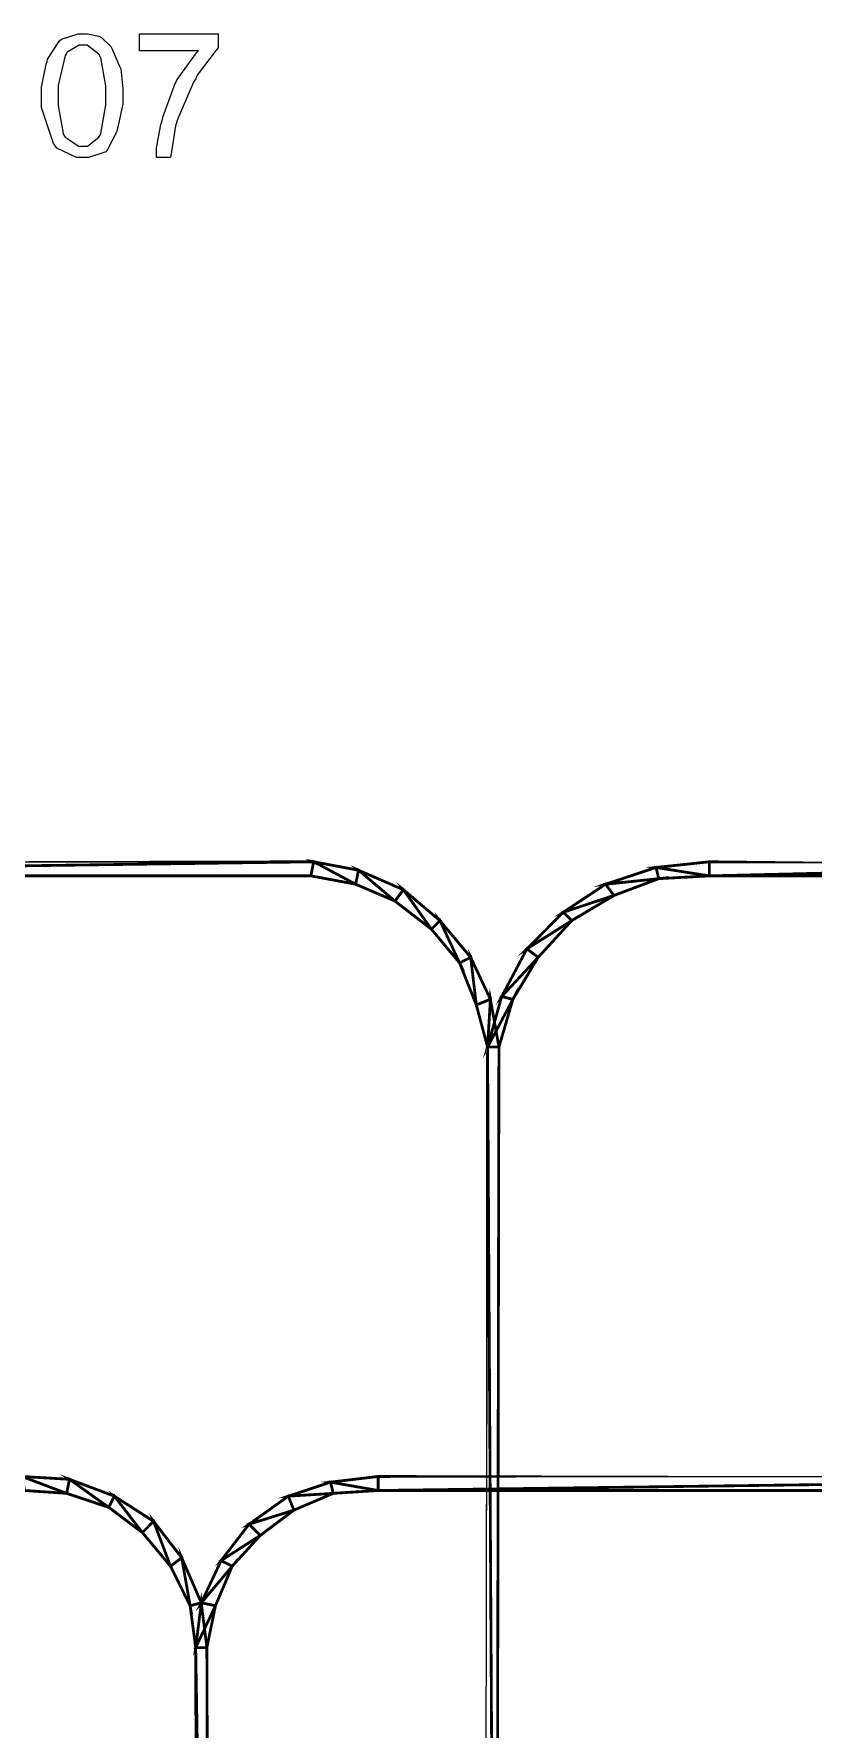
# Model space of a CAD drawing. Extents: x 0 to 210, y 0 to 297.
# Drawn here: x 114.69 to 126.47, y 214.95 to 240.55 of the extents above; entities that cross this region are included whole.
import ezdxf

# ---------------------------------------------------------------- set-up
doc = ezdxf.new("R2010")
doc.units = 0
doc.header["$MEASUREMENT"] = 0
doc.layers.add('CFF-00-00', color=1, linetype='Continuous')
doc.layers.add('CFF-7E-00', color=30, linetype='Continuous')

msp = doc.modelspace()

# ---------------------------------------------------------------- linework, layer by layer
at = {"layer": 'CFF-00-00', "const_width": 0.0423}
for points in [[(118.88, 227.832), (118.922, 228.045), (103.61, 227.832), (118.88, 227.832)], [(118.922, 228.045), (103.61, 227.832), (103.61, 228.045), (118.922, 228.045)], [(119.6, 227.918), (119.557, 227.706), (118.922, 228.045), (119.6, 227.918)], [(119.557, 227.706), (118.922, 228.045), (118.88, 227.832), (119.557, 227.706)], [(120.279, 227.622), (120.15, 227.452), (119.6, 227.918), (120.279, 227.622)], [(120.15, 227.452), (119.6, 227.918), (119.557, 227.706), (120.15, 227.452)], [(124.095, 227.959), (124.138, 227.79), (123.333, 227.706), (124.095, 227.959)], [(124.901, 228.045), (124.901, 227.832), (124.095, 227.959), (124.901, 228.045)], [(124.901, 227.832), (124.095, 227.959), (124.138, 227.79), (124.901, 227.832)], [(132.07, 228.002), (124.901, 227.832), (124.901, 228.045), (132.07, 228.002)], [(132.196, 227.832), (132.07, 228.002), (124.901, 227.832), (132.196, 227.832)], [(120.702, 227.026), (120.279, 227.622), (120.15, 227.452), (120.702, 227.026)], [(120.831, 227.156), (120.702, 227.026), (120.279, 227.622), (120.831, 227.156)], [(123.333, 227.706), (123.46, 227.536), (122.695, 227.283), (123.333, 227.706)], [(124.138, 227.79), (123.333, 227.706), (123.46, 227.536), (124.138, 227.79)], [(123.46, 227.536), (122.695, 227.283), (122.822, 227.156), (123.46, 227.536)], [(121.127, 226.518), (120.831, 227.156), (120.702, 227.026), (121.127, 226.518)], [(121.295, 226.602), (121.127, 226.518), (120.831, 227.156), (121.295, 226.602)], [(122.695, 227.283), (122.822, 227.156), (122.145, 226.73), (122.695, 227.283)], [(122.822, 227.156), (122.145, 226.73), (122.315, 226.602), (122.822, 227.156)], [(121.38, 225.883), (121.295, 226.602), (121.127, 226.518), (121.38, 225.883)], [(121.593, 225.968), (121.38, 225.883), (121.295, 226.602), (121.593, 225.968)], [(122.145, 226.73), (122.315, 226.602), (121.763, 226.009), (122.145, 226.73)], [(122.315, 226.602), (121.763, 226.009), (121.933, 225.968), (122.315, 226.602)], [(121.933, 225.968), (121.55, 225.247), (121.722, 225.247), (121.933, 225.968)], [(121.722, 225.247), (121.55, 225.247), (121.593, 225.968), (121.722, 225.247)], [(121.55, 225.247), (121.593, 225.968), (121.38, 225.883), (121.55, 225.247)], [(121.763, 226.009), (121.933, 225.968), (121.55, 225.247), (121.763, 226.009)], [(121.55, 225.247), (121.679, 203.163), (121.507, 203.163), (121.55, 225.247)], [(121.722, 225.247), (121.55, 225.247), (121.679, 203.163), (121.722, 225.247)], [(115.232, 218.718), (115.189, 218.506), (114.512, 218.761), (115.232, 218.718)], [(115.189, 218.506), (114.512, 218.761), (114.554, 218.549), (115.189, 218.506)], [(115.911, 218.463), (115.824, 218.295), (115.232, 218.718), (115.911, 218.463)], [(115.824, 218.295), (115.232, 218.718), (115.189, 218.506), (115.824, 218.295)], [(119.177, 218.675), (119.218, 218.506), (118.539, 218.463), (119.177, 218.675)], [(119.896, 218.761), (119.896, 218.549), (119.177, 218.675), (119.896, 218.761)], [(119.896, 218.549), (119.177, 218.675), (119.218, 218.506), (119.896, 218.549)], [(135.843, 218.549), (135.843, 218.761), (119.896, 218.549), (135.843, 218.549)], [(135.843, 218.761), (119.896, 218.549), (119.896, 218.761), (135.843, 218.761)], [(116.334, 217.913), (115.911, 218.463), (115.824, 218.295), (116.334, 217.913)], [(116.503, 218.083), (116.334, 217.913), (115.911, 218.463), (116.503, 218.083)], [(118.539, 218.463), (118.623, 218.252), (117.946, 218.04), (118.539, 218.463)], [(119.218, 218.506), (118.539, 218.463), (118.623, 218.252), (119.218, 218.506)], [(116.928, 217.533), (116.759, 217.405), (116.503, 218.083), (116.928, 217.533)], [(118.623, 218.252), (117.946, 218.04), (118.116, 217.871), (118.623, 218.252)], [(116.759, 217.405), (116.503, 218.083), (116.334, 217.913), (116.759, 217.405)], [(117.946, 218.04), (118.116, 217.871), (117.523, 217.49), (117.946, 218.04)], [(118.116, 217.871), (117.523, 217.49), (117.691, 217.405), (118.116, 217.871)], [(117.224, 216.852), (117.055, 216.809), (116.928, 217.533), (117.224, 216.852)], [(117.055, 216.809), (116.928, 217.533), (116.759, 217.405), (117.055, 216.809)], [(117.523, 217.49), (117.691, 217.405), (117.224, 216.852), (117.523, 217.49)], [(117.691, 217.405), (117.224, 216.852), (117.438, 216.809), (117.691, 217.405)], [(117.139, 216.176), (117.224, 216.852), (117.055, 216.809), (117.139, 216.176)], [(117.224, 216.852), (117.438, 216.809), (117.139, 216.176), (117.224, 216.852)], [(117.438, 216.809), (117.139, 216.176), (117.308, 216.176), (117.438, 216.809)], [(117.308, 216.176), (117.139, 216.176), (117.224, 216.852), (117.308, 216.176)], [(117.308, 216.176), (117.139, 216.176), (117.354, 203.163), (117.308, 216.176)], [(117.139, 216.176), (117.354, 203.163), (117.139, 203.163), (117.139, 216.176)]]:
    msp.add_lwpolyline(points, close=True, dxfattribs=at)
at = {"layer": 'CFF-00-00'}
for points in [[(118.88, 227.832), (118.922, 228.045), (103.61, 227.832), (118.88, 227.832)], [(118.922, 228.045), (103.61, 227.832), (103.61, 228.045), (118.922, 228.045)], [(119.557, 227.706), (118.922, 228.045), (118.88, 227.832), (119.557, 227.706)], [(119.6, 227.918), (119.557, 227.706), (118.922, 228.045), (119.6, 227.918)], [(120.15, 227.452), (119.6, 227.918), (119.557, 227.706), (120.15, 227.452)], [(120.279, 227.622), (120.15, 227.452), (119.6, 227.918), (120.279, 227.622)], [(124.095, 227.959), (124.138, 227.79), (123.333, 227.706), (124.095, 227.959)], [(124.901, 228.045), (124.901, 227.832), (124.095, 227.959), (124.901, 228.045)], [(124.901, 227.832), (124.095, 227.959), (124.138, 227.79), (124.901, 227.832)], [(132.07, 228.002), (124.901, 227.832), (124.901, 228.045), (132.07, 228.002)], [(132.196, 227.832), (132.07, 228.002), (124.901, 227.832), (132.196, 227.832)], [(120.702, 227.026), (120.279, 227.622), (120.15, 227.452), (120.702, 227.026)], [(120.831, 227.156), (120.702, 227.026), (120.279, 227.622), (120.831, 227.156)], [(123.333, 227.706), (123.46, 227.536), (122.695, 227.283), (123.333, 227.706)], [(124.138, 227.79), (123.333, 227.706), (123.46, 227.536), (124.138, 227.79)], [(123.46, 227.536), (122.695, 227.283), (122.822, 227.156), (123.46, 227.536)], [(121.127, 226.518), (120.831, 227.156), (120.702, 227.026), (121.127, 226.518)], [(121.295, 226.602), (121.127, 226.518), (120.831, 227.156), (121.295, 226.602)], [(122.695, 227.283), (122.822, 227.156), (122.145, 226.73), (122.695, 227.283)], [(122.822, 227.156), (122.145, 226.73), (122.315, 226.602), (122.822, 227.156)], [(121.38, 225.883), (121.295, 226.602), (121.127, 226.518), (121.38, 225.883)], [(121.593, 225.968), (121.38, 225.883), (121.295, 226.602), (121.593, 225.968)], [(122.145, 226.73), (122.315, 226.602), (121.763, 226.009), (122.145, 226.73)], [(122.315, 226.602), (121.763, 226.009), (121.933, 225.968), (122.315, 226.602)], [(121.55, 225.247), (121.593, 225.968), (121.38, 225.883), (121.55, 225.247)], [(121.763, 226.009), (121.933, 225.968), (121.55, 225.247), (121.763, 226.009)], [(121.933, 225.968), (121.55, 225.247), (121.722, 225.247), (121.933, 225.968)], [(121.722, 225.247), (121.55, 225.247), (121.593, 225.968), (121.722, 225.247)], [(121.55, 225.247), (121.679, 203.163), (121.507, 203.163), (121.55, 225.247)], [(121.722, 225.247), (121.55, 225.247), (121.679, 203.163), (121.722, 225.247)], [(115.232, 218.718), (115.189, 218.506), (114.512, 218.761), (115.232, 218.718)], [(115.189, 218.506), (114.512, 218.761), (114.554, 218.549), (115.189, 218.506)], [(115.824, 218.295), (115.232, 218.718), (115.189, 218.506), (115.824, 218.295)], [(115.911, 218.463), (115.824, 218.295), (115.232, 218.718), (115.911, 218.463)], [(119.177, 218.675), (119.218, 218.506), (118.539, 218.463), (119.177, 218.675)], [(119.896, 218.761), (119.896, 218.549), (119.177, 218.675), (119.896, 218.761)], [(119.896, 218.549), (119.177, 218.675), (119.218, 218.506), (119.896, 218.549)], [(135.843, 218.549), (135.843, 218.761), (119.896, 218.549), (135.843, 218.549)], [(135.843, 218.761), (119.896, 218.549), (119.896, 218.761), (135.843, 218.761)], [(116.334, 217.913), (115.911, 218.463), (115.824, 218.295), (116.334, 217.913)], [(116.503, 218.083), (116.334, 217.913), (115.911, 218.463), (116.503, 218.083)], [(118.539, 218.463), (118.623, 218.252), (117.946, 218.04), (118.539, 218.463)], [(119.218, 218.506), (118.539, 218.463), (118.623, 218.252), (119.218, 218.506)], [(118.623, 218.252), (117.946, 218.04), (118.116, 217.871), (118.623, 218.252)], [(116.759, 217.405), (116.503, 218.083), (116.334, 217.913), (116.759, 217.405)], [(116.928, 217.533), (116.759, 217.405), (116.503, 218.083), (116.928, 217.533)], [(117.946, 218.04), (118.116, 217.871), (117.523, 217.49), (117.946, 218.04)], [(118.116, 217.871), (117.523, 217.49), (117.691, 217.405), (118.116, 217.871)], [(117.055, 216.809), (116.928, 217.533), (116.759, 217.405), (117.055, 216.809)], [(117.224, 216.852), (117.055, 216.809), (116.928, 217.533), (117.224, 216.852)], [(117.523, 217.49), (117.691, 217.405), (117.224, 216.852), (117.523, 217.49)], [(117.691, 217.405), (117.224, 216.852), (117.438, 216.809), (117.691, 217.405)], [(117.139, 216.176), (117.224, 216.852), (117.055, 216.809), (117.139, 216.176)], [(117.224, 216.852), (117.438, 216.809), (117.139, 216.176), (117.224, 216.852)], [(117.308, 216.176), (117.139, 216.176), (117.224, 216.852), (117.308, 216.176)], [(117.438, 216.809), (117.139, 216.176), (117.308, 216.176), (117.438, 216.809)], [(117.308, 216.176), (117.139, 216.176), (117.354, 203.163), (117.308, 216.176)], [(117.139, 216.176), (117.354, 203.163), (117.139, 203.163), (117.139, 216.176)]]:
    msp.add_lwpolyline(points, close=True, dxfattribs=at)
at = {"layer": 'CFF-7E-00'}
for points in [[(114.808, 239.617), (114.808, 239.746), (114.881, 240.094), (114.893, 240.126), (114.902, 240.169), (115.083, 240.443), (115.105, 240.464), (115.125, 240.474), (115.363, 240.549), (115.442, 240.549), (115.506, 240.549), (115.675, 240.517), (115.697, 240.506), (115.718, 240.497), (115.856, 240.359), (115.867, 240.337), (115.878, 240.316), (115.985, 240.072), (115.997, 240.041), (116.006, 240.02), (116.038, 239.718), (116.038, 239.617), (116.038, 239.491), (115.963, 239.139), (115.954, 239.106), (115.943, 239.065), (115.802, 238.791), (115.781, 238.768), (115.75, 238.759), (115.518, 238.683), (115.442, 238.683), (115.336, 238.683), (115.04, 238.821), (115.019, 238.853), (114.988, 238.895), (114.808, 239.437), (114.808, 239.617)], [(116.292, 240.294), (116.292, 240.549), (117.481, 240.549), (117.481, 240.337), (117.449, 240.305), (117.159, 239.925), (117.139, 239.871), (117.107, 239.819), (116.863, 239.256), (116.842, 239.191), (116.832, 239.16), (116.768, 238.737), (116.759, 238.683), (116.546, 238.683), (116.546, 238.822), (116.61, 239.183), (116.632, 239.236), (116.641, 239.29), (116.821, 239.776), (116.842, 239.828), (116.874, 239.882), (117.15, 240.262), (117.181, 240.294), (116.292, 240.294)], [(115.062, 239.617), (115.062, 239.469), (115.135, 239.044), (115.146, 239.022), (115.167, 238.99), (115.374, 238.853), (115.442, 238.853), (115.506, 238.853), (115.675, 238.99), (115.697, 239.022), (115.707, 239.044), (115.781, 239.474), (115.781, 239.617), (115.781, 239.766), (115.707, 240.189), (115.697, 240.21), (115.675, 240.242), (115.5, 240.38), (115.442, 240.38), (115.379, 240.38), (115.199, 240.275), (115.189, 240.253), (115.167, 240.221), (115.062, 239.769), (115.062, 239.617)]]:
    msp.add_lwpolyline(points, close=True, dxfattribs=at)

doc.saveas('drawing.dxf')
